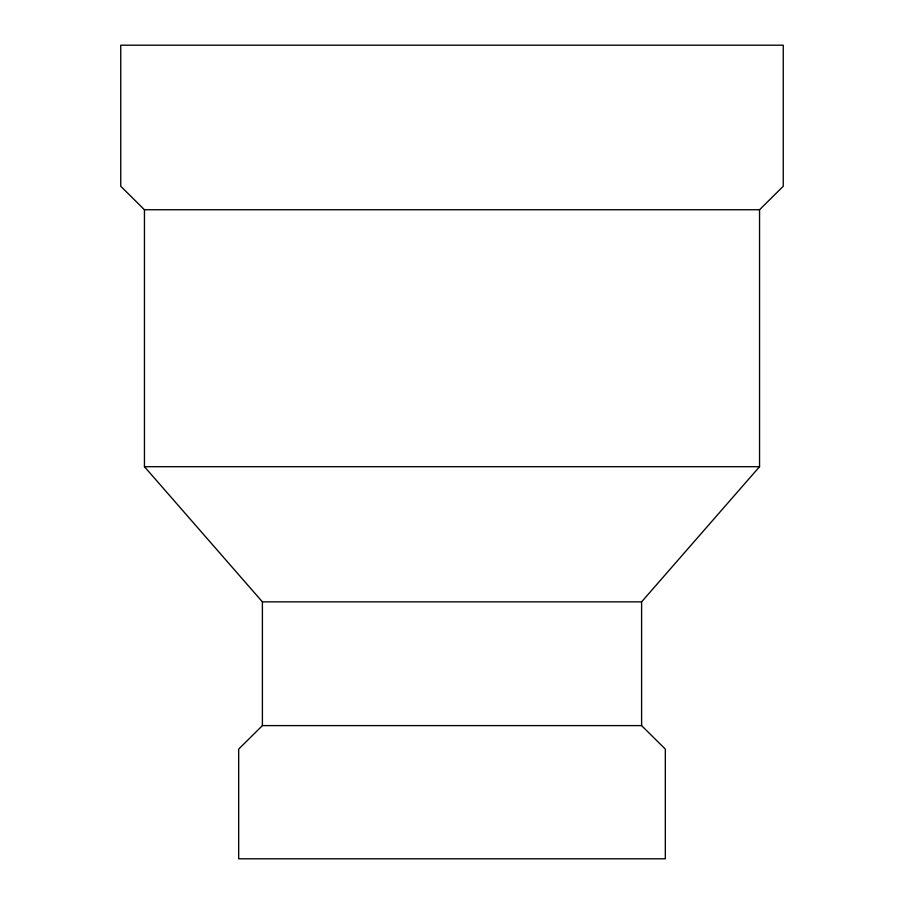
<?xml version="1.0" encoding="UTF-8"?>
<svg xmlns="http://www.w3.org/2000/svg" width="904" height="904" viewBox="0 0 904 904"><rect width="100%" height="100%" fill="white"/><g stroke="black" fill="none" stroke-linecap="round" stroke-linejoin="round"><path stroke-width="1.36" d="M641.603 725.607L262.397 725.607L238.679 749.111L238.679 858.8L665.321 858.8L665.321 749.111L641.603 725.607L641.603 601.849L759.552 466.69L759.552 209.739L783.259 186.235L783.259 45.2L120.74 45.2L120.74 186.235L144.448 209.739L759.552 209.739M144.448 209.739L144.448 466.69L759.552 466.69M144.448 466.69L262.397 601.849L641.603 601.849M262.397 601.849L262.397 725.607"/></g></svg>
